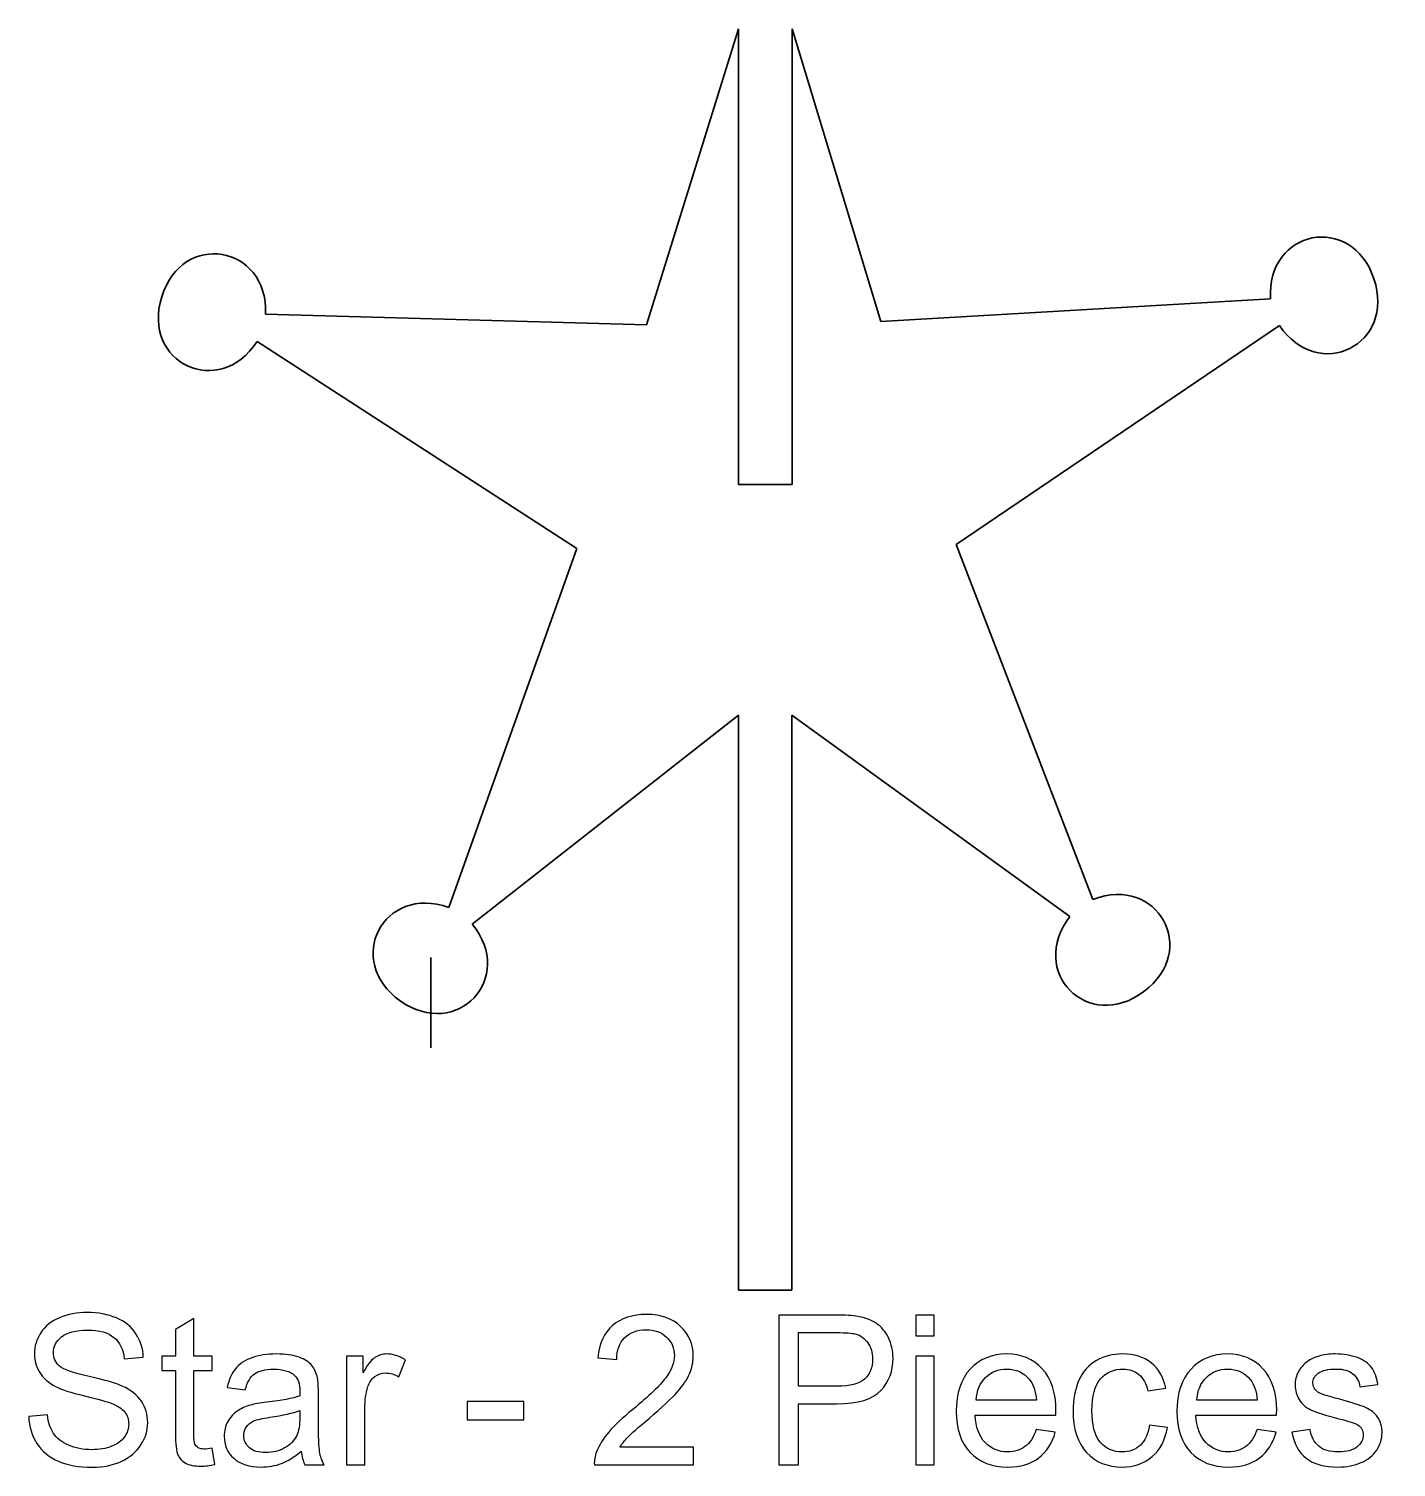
# Model space of a CAD drawing. Header units: centimetres. Extents: x -208 to 206, y -104 to 104.
# Drawn here: x 176.68 to 187.02, y 51.87 to 62.75 of the extents above; entities that cross this region are included whole.
import ezdxf

# ---------------------------------------------------------------- set-up
doc = ezdxf.new("R2010")
doc.units = ezdxf.units.CM
doc.header["$MEASUREMENT"] = 0
doc.layers.add('#Layer 1', color=7, linetype='Continuous')

msp = doc.modelspace()

# ---------------------------------------------------------------- linework, layer by layer
at = {"layer": '#Layer 1', "lineweight": 35}
for points in [[(182.0497, 62.74852), (182.0497, 62.74852), (181.35329, 60.50986), (181.35329, 60.50986)], [(182.0497, 62.74852), (182.0497, 62.74852), (182.0497, 59.30116), (182.0497, 59.30116)], [(182.45559, 62.74852), (182.45559, 62.74852), (182.45559, 59.30116), (182.45559, 59.30116)], [(182.45559, 62.74852), (182.45559, 62.74852), (183.12468, 60.53607), (183.12468, 60.53607)], [(186.07118, 60.70631), (186.07118, 60.70631), (183.12468, 60.53607), (183.12468, 60.53607)], [(178.47422, 60.5914), (178.47422, 60.5914), (181.35329, 60.50986), (181.35329, 60.50986)], [(186.13972, 60.50426), (186.13972, 60.50426), (183.6961, 58.8489), (183.6961, 58.8489)], [(178.4097, 60.38397), (178.4097, 60.38397), (180.82644, 58.81732), (180.82644, 58.81732)], [(182.45559, 59.30116), (182.45559, 59.30116), (182.0497, 59.30116), (182.0497, 59.30116)], [(184.72874, 56.16493), (184.72874, 56.16493), (183.6961, 58.8489), (183.6961, 58.8489)], [(179.85943, 56.10423), (179.85943, 56.10423), (180.82644, 58.81732), (180.82644, 58.81732)], [(180.03662, 55.97901), (180.03662, 55.97901), (182.0497, 57.55799), (182.0497, 57.55799)], [(182.0497, 57.55799), (182.0497, 57.55799), (182.0497, 53.20903), (182.0497, 53.20903)], [(182.45178, 53.20903), (182.45178, 53.20903), (182.45178, 57.55799), (182.45178, 57.55799)], [(184.5547, 56.03501), (184.5547, 56.03501), (182.45178, 57.55799), (182.45178, 57.55799)], [(179.72436, 55.72589), (179.72436, 55.72589), (179.72436, 55.04224), (179.72436, 55.04224)], [(182.0497, 53.20903), (182.0497, 53.20903), (182.45178, 53.20903), (182.45178, 53.20903)]]:
    msp.add_open_spline(points, degree=3, dxfattribs=at)
for points in [[(186.13972, 60.50426), (186.43473, 60.06858), (187.02183, 60.36023), (186.85294, 60.85863), (186.85294, 60.85863), (186.68426, 61.35703), (186.04071, 61.23181), (186.07118, 60.70631)], [(178.47422, 60.5914), (178.48922, 61.11712), (177.845, 61.22442), (177.68887, 60.72221), (177.68887, 60.72221), (177.53252, 60.22), (178.12366, 59.94292), (178.4097, 60.38397)], [(184.5547, 56.03501), (184.2337, 55.6186), (184.69178, 55.15312), (185.11335, 55.46762), (185.11335, 55.46762), (185.53492, 55.78189), (185.21953, 56.35376), (184.72874, 56.16493)], [(179.85943, 56.10423), (179.36394, 56.28096), (179.06289, 55.70148), (179.4923, 55.39773), (179.4923, 55.39773), (179.92148, 55.09399), (180.36791, 55.57044), (180.03662, 55.97901)]]:
    msp.add_open_spline(points, degree=3, knots=[0, 0, 0, 0, 0.33333333, 0.33333333, 0.33333333, 0.33333333, 1, 1, 1, 1], dxfattribs=at)
at = {"layer": '#Layer 1', "color": 8}
for points, knots in [([(176.68355, 52.25372), (176.68355, 52.25372), (176.8242, 52.26637), (176.8242, 52.26637), (176.8242, 52.26637), (176.83079, 52.20947), (176.84633, 52.16286), (176.87082, 52.12624), (176.87082, 52.12624), (176.89532, 52.0899), (176.93325, 52.0604), (176.98461, 52.03775), (176.98461, 52.03775), (177.03597, 52.01536), (177.09391, 52.00403), (177.15818, 52.00403), (177.15818, 52.00403), (177.21533, 52.00403), (177.26564, 52.01246), (177.30936, 52.02958), (177.30936, 52.02958), (177.35308, 52.0467), (177.38548, 52.07014), (177.40681, 52.09991), (177.40681, 52.09991), (177.42815, 52.12967), (177.43895, 52.16207), (177.43895, 52.19683), (177.43895, 52.19683), (177.43895, 52.23213), (177.42868, 52.26294), (177.40813, 52.28954), (177.40813, 52.28954), (177.38759, 52.31588), (177.35361, 52.33801), (177.3062, 52.35618), (177.3062, 52.35618), (177.27591, 52.36777), (177.20875, 52.38621), (177.10471, 52.41123), (177.10471, 52.41123), (177.00067, 52.43625), (176.92798, 52.45969), (176.88636, 52.48182), (176.88636, 52.48182), (176.83237, 52.51026), (176.79233, 52.54556), (176.76599, 52.58743), (176.76599, 52.58743), (176.73939, 52.62931), (176.72622, 52.67646), (176.72622, 52.72835), (176.72622, 52.72835), (176.72622, 52.78576), (176.74255, 52.83923), (176.77495, 52.88875), (176.77495, 52.88875), (176.80735, 52.93853), (176.85449, 52.97619), (176.91692, 53.00201), (176.91692, 53.00201), (176.97907, 53.02782), (177.04835, 53.04072), (177.12446, 53.04072), (177.12446, 53.04072), (177.20822, 53.04072), (177.28223, 53.02729), (177.34624, 53.00016), (177.34624, 53.00016), (177.41024, 52.9733), (177.45949, 52.93352), (177.494, 52.88085), (177.494, 52.88085), (177.5285, 52.82843), (177.54694, 52.76891), (177.54957, 52.70253), (177.54957, 52.70253), (177.54957, 52.70253), (177.40576, 52.69147), (177.40576, 52.69147), (177.40576, 52.69147), (177.39812, 52.76285), (177.37205, 52.81684), (177.32754, 52.85319), (177.32754, 52.85319), (177.28302, 52.8898), (177.21718, 52.90798), (177.13026, 52.90798), (177.13026, 52.90798), (177.03965, 52.90798), (176.97354, 52.89138), (176.93219, 52.8582), (176.93219, 52.8582), (176.89084, 52.82501), (176.87003, 52.78497), (176.87003, 52.73809), (176.87003, 52.73809), (176.87003, 52.69753), (176.88478, 52.66408), (176.91402, 52.63774), (176.91402, 52.63774), (176.94299, 52.61167), (177.01806, 52.58454), (177.13974, 52.55715), (177.13974, 52.55715), (177.26143, 52.52949), (177.34492, 52.50552), (177.39022, 52.48498), (177.39022, 52.48498), (177.4558, 52.45469), (177.50453, 52.4165), (177.53587, 52.36988), (177.53587, 52.36988), (177.56722, 52.32352), (177.58276, 52.27005), (177.58276, 52.20947), (177.58276, 52.20947), (177.58276, 52.14916), (177.56564, 52.09279), (177.53113, 52.03959), (177.53113, 52.03959), (177.49663, 51.98639), (177.44738, 51.94503), (177.38285, 51.91554), (177.38285, 51.91554), (177.31832, 51.88604), (177.24589, 51.87129), (177.16503, 51.87129), (177.16503, 51.87129), (177.06283, 51.87129), (176.97723, 51.8863), (176.90822, 51.91606), (176.90822, 51.91606), (176.83895, 51.94582), (176.78496, 51.9906), (176.74571, 52.05065), (176.74571, 52.05065), (176.70621, 52.11044), (176.68566, 52.17813), (176.68355, 52.25372)], [0, 0, 0, 0, 0.02777778, 0.02777778, 0.02777778, 0.02777778, 0.05555556, 0.05555556, 0.05555556, 0.05555556, 0.08333333, 0.08333333, 0.08333333, 0.08333333, 0.11111111, 0.11111111, 0.11111111, 0.11111111, 0.13888889, 0.13888889, 0.13888889, 0.13888889, 0.16666667, 0.16666667, 0.16666667, 0.16666667, 0.19444444, 0.19444444, 0.19444444, 0.19444444, 0.22222222, 0.22222222, 0.22222222, 0.22222222, 0.25, 0.25, 0.25, 0.25, 0.27777778, 0.27777778, 0.27777778, 0.27777778, 0.30555556, 0.30555556, 0.30555556, 0.30555556, 0.33333333, 0.33333333, 0.33333333, 0.33333333, 0.36111111, 0.36111111, 0.36111111, 0.36111111, 0.38888889, 0.38888889, 0.38888889, 0.38888889, 0.41666667, 0.41666667, 0.41666667, 0.41666667, 0.44444444, 0.44444444, 0.44444444, 0.44444444, 0.47222222, 0.47222222, 0.47222222, 0.47222222, 0.5, 0.5, 0.5, 0.5, 0.52777778, 0.52777778, 0.52777778, 0.52777778, 0.55555556, 0.55555556, 0.55555556, 0.55555556, 0.58333333, 0.58333333, 0.58333333, 0.58333333, 0.61111111, 0.61111111, 0.61111111, 0.61111111, 0.63888889, 0.63888889, 0.63888889, 0.63888889, 0.66666667, 0.66666667, 0.66666667, 0.66666667, 0.69444444, 0.69444444, 0.69444444, 0.69444444, 0.72222222, 0.72222222, 0.72222222, 0.72222222, 0.75, 0.75, 0.75, 0.75, 0.77777778, 0.77777778, 0.77777778, 0.77777778, 0.80555556, 0.80555556, 0.80555556, 0.80555556, 0.83333333, 0.83333333, 0.83333333, 0.83333333, 0.86111111, 0.86111111, 0.86111111, 0.86111111, 0.88888889, 0.88888889, 0.88888889, 0.88888889, 0.91666667, 0.91666667, 0.91666667, 0.91666667, 0.94444444, 0.94444444, 0.94444444, 0.94444444, 1, 1, 1, 1]), ([(178.07107, 52.01431), (178.07107, 52.01431), (178.09004, 51.89157), (178.09004, 51.89157), (178.09004, 51.89157), (178.05105, 51.8834), (178.01602, 51.87919), (177.98547, 51.87919), (177.98547, 51.87919), (177.93516, 51.87919), (177.89618, 51.88709), (177.86826, 51.90316), (177.86826, 51.90316), (177.84061, 51.91922), (177.82112, 51.94003), (177.80979, 51.96611), (177.80979, 51.96611), (177.79847, 51.99218), (177.79294, 52.04697), (177.79294, 52.13046), (177.79294, 52.13046), (177.79294, 52.13046), (177.79294, 52.60297), (177.79294, 52.60297), (177.79294, 52.60297), (177.79294, 52.60297), (177.69022, 52.60297), (177.69022, 52.60297), (177.69022, 52.60297), (177.69022, 52.60297), (177.69022, 52.71044), (177.69022, 52.71044), (177.69022, 52.71044), (177.69022, 52.71044), (177.79294, 52.71044), (177.79294, 52.71044), (177.79294, 52.71044), (177.79294, 52.71044), (177.79294, 52.91324), (177.79294, 52.91324), (177.79294, 52.91324), (177.79294, 52.91324), (177.932, 52.99674), (177.932, 52.99674), (177.932, 52.99674), (177.932, 52.99674), (177.932, 52.71044), (177.932, 52.71044), (177.932, 52.71044), (177.932, 52.71044), (178.07107, 52.71044), (178.07107, 52.71044), (178.07107, 52.71044), (178.07107, 52.71044), (178.07107, 52.60297), (178.07107, 52.60297), (178.07107, 52.60297), (178.07107, 52.60297), (177.932, 52.60297), (177.932, 52.60297), (177.932, 52.60297), (177.932, 52.60297), (177.932, 52.12256), (177.932, 52.12256), (177.932, 52.12256), (177.932, 52.08279), (177.93437, 52.05724), (177.93938, 52.04591), (177.93938, 52.04591), (177.94412, 52.03459), (177.95202, 52.02563), (177.96308, 52.01878), (177.96308, 52.01878), (177.97415, 52.0122), (177.98995, 52.00877), (178.01049, 52.00877), (178.01049, 52.00877), (178.02577, 52.00877), (178.04605, 52.01062), (178.07107, 52.01431)], [0, 0, 0, 0, 0.04761905, 0.04761905, 0.04761905, 0.04761905, 0.0952381, 0.0952381, 0.0952381, 0.0952381, 0.14285714, 0.14285714, 0.14285714, 0.14285714, 0.19047619, 0.19047619, 0.19047619, 0.19047619, 0.23809524, 0.23809524, 0.23809524, 0.23809524, 0.28571429, 0.28571429, 0.28571429, 0.28571429, 0.33333333, 0.33333333, 0.33333333, 0.33333333, 0.38095238, 0.38095238, 0.38095238, 0.38095238, 0.42857143, 0.42857143, 0.42857143, 0.42857143, 0.47619048, 0.47619048, 0.47619048, 0.47619048, 0.52380952, 0.52380952, 0.52380952, 0.52380952, 0.57142857, 0.57142857, 0.57142857, 0.57142857, 0.61904762, 0.61904762, 0.61904762, 0.61904762, 0.66666667, 0.66666667, 0.66666667, 0.66666667, 0.71428571, 0.71428571, 0.71428571, 0.71428571, 0.76190476, 0.76190476, 0.76190476, 0.76190476, 0.80952381, 0.80952381, 0.80952381, 0.80952381, 0.85714286, 0.85714286, 0.85714286, 0.85714286, 0.9047619, 0.9047619, 0.9047619, 0.9047619, 1, 1, 1, 1]), ([(181.70846, 52.023), (181.70846, 52.023), (181.70846, 51.89025), (181.70846, 51.89025), (181.70846, 51.89025), (181.70846, 51.89025), (180.95939, 51.89025), (180.95939, 51.89025), (180.95939, 51.89025), (180.95834, 51.9237), (180.96387, 51.95583), (180.97572, 51.98691), (180.97572, 51.98691), (180.99495, 52.03775), (181.02576, 52.08805), (181.06817, 52.13731), (181.06817, 52.13731), (181.11057, 52.18656), (181.17115, 52.24345), (181.2499, 52.30798), (181.2499, 52.30798), (181.37238, 52.40886), (181.45561, 52.48866), (181.49907, 52.54766), (181.49907, 52.54766), (181.54279, 52.60666), (181.56465, 52.6625), (181.56465, 52.71518), (181.56465, 52.71518), (181.56465, 52.77022), (181.5449, 52.81658), (181.50539, 52.85451), (181.50539, 52.85451), (181.46588, 52.89217), (181.41426, 52.91114), (181.35078, 52.91114), (181.35078, 52.91114), (181.28362, 52.91114), (181.22989, 52.89112), (181.18959, 52.85108), (181.18959, 52.85108), (181.14929, 52.81131), (181.12901, 52.756), (181.12848, 52.68515), (181.12848, 52.68515), (181.12848, 52.68515), (180.98625, 52.69937), (180.98625, 52.69937), (180.98625, 52.69937), (180.996, 52.80578), (181.03287, 52.88691), (181.09661, 52.94274), (181.09661, 52.94274), (181.16062, 52.99858), (181.24622, 53.0265), (181.35394, 53.0265), (181.35394, 53.0265), (181.46246, 53.0265), (181.54859, 52.99647), (181.6118, 52.93616), (181.6118, 52.93616), (181.67527, 52.87584), (181.70688, 52.80104), (181.70688, 52.71202), (181.70688, 52.71202), (181.70688, 52.66671), (181.69766, 52.6222), (181.67896, 52.57848), (181.67896, 52.57848), (181.66052, 52.53449), (181.62971, 52.4884), (181.58678, 52.43994), (181.58678, 52.43994), (181.54358, 52.39174), (181.4722, 52.3251), (181.37264, 52.24082), (181.37264, 52.24082), (181.28915, 52.17076), (181.23542, 52.12335), (181.21171, 52.09833), (181.21171, 52.09833), (181.18801, 52.0733), (181.16852, 52.04828), (181.15298, 52.023), (181.15298, 52.023), (181.15298, 52.023), (181.70846, 52.023), (181.70846, 52.023)], [0, 0, 0, 0, 0.04347826, 0.04347826, 0.04347826, 0.04347826, 0.08695652, 0.08695652, 0.08695652, 0.08695652, 0.13043478, 0.13043478, 0.13043478, 0.13043478, 0.17391304, 0.17391304, 0.17391304, 0.17391304, 0.2173913, 0.2173913, 0.2173913, 0.2173913, 0.26086957, 0.26086957, 0.26086957, 0.26086957, 0.30434783, 0.30434783, 0.30434783, 0.30434783, 0.34782609, 0.34782609, 0.34782609, 0.34782609, 0.39130435, 0.39130435, 0.39130435, 0.39130435, 0.43478261, 0.43478261, 0.43478261, 0.43478261, 0.47826087, 0.47826087, 0.47826087, 0.47826087, 0.52173913, 0.52173913, 0.52173913, 0.52173913, 0.56521739, 0.56521739, 0.56521739, 0.56521739, 0.60869565, 0.60869565, 0.60869565, 0.60869565, 0.65217391, 0.65217391, 0.65217391, 0.65217391, 0.69565217, 0.69565217, 0.69565217, 0.69565217, 0.73913043, 0.73913043, 0.73913043, 0.73913043, 0.7826087, 0.7826087, 0.7826087, 0.7826087, 0.82608696, 0.82608696, 0.82608696, 0.82608696, 0.86956522, 0.86956522, 0.86956522, 0.86956522, 0.91304348, 0.91304348, 0.91304348, 0.91304348, 1, 1, 1, 1]), ([(182.35323, 51.89025), (182.35323, 51.89025), (182.35323, 53.02176), (182.35323, 53.02176), (182.35323, 53.02176), (182.35323, 53.02176), (182.78045, 53.02176), (182.78045, 53.02176), (182.78045, 53.02176), (182.85551, 53.02176), (182.91293, 53.01807), (182.9527, 53.01096), (182.9527, 53.01096), (183.00828, 53.00174), (183.0549, 52.98409), (183.09256, 52.95828), (183.09256, 52.95828), (183.13023, 52.93221), (183.16051, 52.89586), (183.18343, 52.84924), (183.18343, 52.84924), (183.20634, 52.80262), (183.21767, 52.75126), (183.21767, 52.69516), (183.21767, 52.69516), (183.21767, 52.59929), (183.18712, 52.5179), (183.12575, 52.45153), (183.12575, 52.45153), (183.06464, 52.38489), (182.95376, 52.3517), (182.79362, 52.3517), (182.79362, 52.3517), (182.79362, 52.3517), (182.50337, 52.3517), (182.50337, 52.3517), (182.50337, 52.3517), (182.50337, 52.3517), (182.50337, 51.89025), (182.50337, 51.89025), (182.50337, 51.89025), (182.50337, 51.89025), (182.35323, 51.89025), (182.35323, 51.89025)], [0, 0, 0, 0, 0.08333333, 0.08333333, 0.08333333, 0.08333333, 0.16666667, 0.16666667, 0.16666667, 0.16666667, 0.25, 0.25, 0.25, 0.25, 0.33333333, 0.33333333, 0.33333333, 0.33333333, 0.41666667, 0.41666667, 0.41666667, 0.41666667, 0.5, 0.5, 0.5, 0.5, 0.58333333, 0.58333333, 0.58333333, 0.58333333, 0.66666667, 0.66666667, 0.66666667, 0.66666667, 0.75, 0.75, 0.75, 0.75, 0.83333333, 0.83333333, 0.83333333, 0.83333333, 1, 1, 1, 1]), ([(183.38992, 52.86373), (183.38992, 52.86373), (183.38992, 53.02176), (183.38992, 53.02176), (183.38992, 53.02176), (183.38992, 53.02176), (183.52899, 53.02176), (183.52899, 53.02176), (183.52899, 53.02176), (183.52899, 53.02176), (183.52899, 52.86373), (183.52899, 52.86373), (183.52899, 52.86373), (183.52899, 52.86373), (183.38992, 52.86373), (183.38992, 52.86373)], [0, 0, 0, 0, 0.2, 0.2, 0.2, 0.2, 0.4, 0.4, 0.4, 0.4, 0.6, 0.6, 0.6, 0.6, 1, 1, 1, 1]), ([(182.50337, 52.48445), (182.50337, 52.48445), (182.79572, 52.48445), (182.79572, 52.48445), (182.79572, 52.48445), (182.89265, 52.48445), (182.96113, 52.50236), (183.00196, 52.53844), (183.00196, 52.53844), (183.04252, 52.57453), (183.0628, 52.6251), (183.0628, 52.69068), (183.0628, 52.69068), (183.0628, 52.73783), (183.05095, 52.77839), (183.02698, 52.8121), (183.02698, 52.8121), (183.00301, 52.84582), (182.9714, 52.8682), (182.93242, 52.879), (182.93242, 52.879), (182.90714, 52.88559), (182.86052, 52.88901), (182.79283, 52.88901), (182.79283, 52.88901), (182.79283, 52.88901), (182.50337, 52.88901), (182.50337, 52.88901), (182.50337, 52.88901), (182.50337, 52.88901), (182.50337, 52.48445), (182.50337, 52.48445)], [0, 0, 0, 0, 0.11111111, 0.11111111, 0.11111111, 0.11111111, 0.22222222, 0.22222222, 0.22222222, 0.22222222, 0.33333333, 0.33333333, 0.33333333, 0.33333333, 0.44444444, 0.44444444, 0.44444444, 0.44444444, 0.55555556, 0.55555556, 0.55555556, 0.55555556, 0.66666667, 0.66666667, 0.66666667, 0.66666667, 0.77777778, 0.77777778, 0.77777778, 0.77777778, 1, 1, 1, 1]), ([(178.74403, 51.99297), (178.69241, 51.94899), (178.64263, 51.91817), (178.59495, 51.9), (178.59495, 51.9), (178.54728, 51.88182), (178.49618, 51.87287), (178.4414, 51.87287), (178.4414, 51.87287), (178.35132, 51.87287), (178.28205, 51.89473), (178.23359, 51.93871), (178.23359, 51.93871), (178.18512, 51.98244), (178.16089, 52.03854), (178.16089, 52.10675), (178.16089, 52.10675), (178.16089, 52.14679), (178.17011, 52.1834), (178.18828, 52.21659), (178.18828, 52.21659), (178.20672, 52.24977), (178.23069, 52.27611), (178.26019, 52.29613), (178.26019, 52.29613), (178.28995, 52.31615), (178.32314, 52.33142), (178.36028, 52.34169), (178.36028, 52.34169), (178.38767, 52.34881), (178.42902, 52.35565), (178.48407, 52.3625), (178.48407, 52.3625), (178.59627, 52.37567), (178.67924, 52.39174), (178.73218, 52.41018), (178.73218, 52.41018), (178.7327, 52.42914), (178.73297, 52.44125), (178.73297, 52.44626), (178.73297, 52.44626), (178.73297, 52.50262), (178.7198, 52.5424), (178.69346, 52.56557), (178.69346, 52.56557), (178.6579, 52.59692), (178.60496, 52.61246), (178.5349, 52.61246), (178.5349, 52.61246), (178.46932, 52.61246), (178.42085, 52.60087), (178.38977, 52.57795), (178.38977, 52.57795), (178.35843, 52.55504), (178.33552, 52.51448), (178.3205, 52.456), (178.3205, 52.456), (178.3205, 52.456), (178.1846, 52.47497), (178.1846, 52.47497), (178.1846, 52.47497), (178.19698, 52.53318), (178.21726, 52.58032), (178.2457, 52.61614), (178.2457, 52.61614), (178.27415, 52.65196), (178.31524, 52.67936), (178.36897, 52.69885), (178.36897, 52.69885), (178.42243, 52.71807), (178.48486, 52.72782), (178.55544, 52.72782), (178.55544, 52.72782), (178.62551, 52.72782), (178.68266, 52.71965), (178.72665, 52.70306), (178.72665, 52.70306), (178.77037, 52.68647), (178.80276, 52.66592), (178.82331, 52.6409), (178.82331, 52.6409), (178.84385, 52.61588), (178.85834, 52.58427), (178.86677, 52.54608), (178.86677, 52.54608), (178.87125, 52.52238), (178.87362, 52.47971), (178.87362, 52.41834), (178.87362, 52.41834), (178.87362, 52.41834), (178.87362, 52.23397), (178.87362, 52.23397), (178.87362, 52.23397), (178.87362, 52.10517), (178.87651, 52.02379), (178.88231, 51.98928), (178.88231, 51.98928), (178.88784, 51.95478), (178.89943, 51.92186), (178.91628, 51.89025), (178.91628, 51.89025), (178.91628, 51.89025), (178.7709, 51.89025), (178.7709, 51.89025), (178.7709, 51.89025), (178.75694, 51.91949), (178.74798, 51.95373), (178.74403, 51.99297)], [0, 0, 0, 0, 0.03571429, 0.03571429, 0.03571429, 0.03571429, 0.07142857, 0.07142857, 0.07142857, 0.07142857, 0.10714286, 0.10714286, 0.10714286, 0.10714286, 0.14285714, 0.14285714, 0.14285714, 0.14285714, 0.17857143, 0.17857143, 0.17857143, 0.17857143, 0.21428571, 0.21428571, 0.21428571, 0.21428571, 0.25, 0.25, 0.25, 0.25, 0.28571429, 0.28571429, 0.28571429, 0.28571429, 0.32142857, 0.32142857, 0.32142857, 0.32142857, 0.35714286, 0.35714286, 0.35714286, 0.35714286, 0.39285714, 0.39285714, 0.39285714, 0.39285714, 0.42857143, 0.42857143, 0.42857143, 0.42857143, 0.46428571, 0.46428571, 0.46428571, 0.46428571, 0.5, 0.5, 0.5, 0.5, 0.53571429, 0.53571429, 0.53571429, 0.53571429, 0.57142857, 0.57142857, 0.57142857, 0.57142857, 0.60714286, 0.60714286, 0.60714286, 0.60714286, 0.64285714, 0.64285714, 0.64285714, 0.64285714, 0.67857143, 0.67857143, 0.67857143, 0.67857143, 0.71428571, 0.71428571, 0.71428571, 0.71428571, 0.75, 0.75, 0.75, 0.75, 0.78571429, 0.78571429, 0.78571429, 0.78571429, 0.82142857, 0.82142857, 0.82142857, 0.82142857, 0.85714286, 0.85714286, 0.85714286, 0.85714286, 0.89285714, 0.89285714, 0.89285714, 0.89285714, 0.92857143, 0.92857143, 0.92857143, 0.92857143, 1, 1, 1, 1]), ([(179.08564, 51.89025), (179.08564, 51.89025), (179.08564, 52.71044), (179.08564, 52.71044), (179.08564, 52.71044), (179.08564, 52.71044), (179.21049, 52.71044), (179.21049, 52.71044), (179.21049, 52.71044), (179.21049, 52.71044), (179.21049, 52.5848), (179.21049, 52.5848), (179.21049, 52.5848), (179.24236, 52.64301), (179.27186, 52.68146), (179.29898, 52.6999), (179.29898, 52.6999), (179.32611, 52.7186), (179.35588, 52.72782), (179.38827, 52.72782), (179.38827, 52.72782), (179.43515, 52.72782), (179.48283, 52.71307), (179.53129, 52.68383), (179.53129, 52.68383), (179.53129, 52.68383), (179.48177, 52.55556), (179.48177, 52.55556), (179.48177, 52.55556), (179.44806, 52.57453), (179.41435, 52.58401), (179.38063, 52.58401), (179.38063, 52.58401), (179.35034, 52.58401), (179.32322, 52.57479), (179.29925, 52.55662), (179.29925, 52.55662), (179.27528, 52.53844), (179.25816, 52.51316), (179.24789, 52.48076), (179.24789, 52.48076), (179.23235, 52.43151), (179.22471, 52.37752), (179.22471, 52.31878), (179.22471, 52.31878), (179.22471, 52.31878), (179.22471, 51.89025), (179.22471, 51.89025), (179.22471, 51.89025), (179.22471, 51.89025), (179.08564, 51.89025), (179.08564, 51.89025)], [0, 0, 0, 0, 0.07142857, 0.07142857, 0.07142857, 0.07142857, 0.14285714, 0.14285714, 0.14285714, 0.14285714, 0.21428571, 0.21428571, 0.21428571, 0.21428571, 0.28571429, 0.28571429, 0.28571429, 0.28571429, 0.35714286, 0.35714286, 0.35714286, 0.35714286, 0.42857143, 0.42857143, 0.42857143, 0.42857143, 0.5, 0.5, 0.5, 0.5, 0.57142857, 0.57142857, 0.57142857, 0.57142857, 0.64285714, 0.64285714, 0.64285714, 0.64285714, 0.71428571, 0.71428571, 0.71428571, 0.71428571, 0.78571429, 0.78571429, 0.78571429, 0.78571429, 0.85714286, 0.85714286, 0.85714286, 0.85714286, 1, 1, 1, 1]), ([(183.38992, 51.89025), (183.38992, 51.89025), (183.38992, 52.71044), (183.38992, 52.71044), (183.38992, 52.71044), (183.38992, 52.71044), (183.52899, 52.71044), (183.52899, 52.71044), (183.52899, 52.71044), (183.52899, 52.71044), (183.52899, 51.89025), (183.52899, 51.89025), (183.52899, 51.89025), (183.52899, 51.89025), (183.38992, 51.89025), (183.38992, 51.89025)], [0, 0, 0, 0, 0.2, 0.2, 0.2, 0.2, 0.4, 0.4, 0.4, 0.4, 0.6, 0.6, 0.6, 0.6, 1, 1, 1, 1]), ([(184.30044, 52.15574), (184.30044, 52.15574), (184.44425, 52.13678), (184.44425, 52.13678), (184.44425, 52.13678), (184.42187, 52.05329), (184.37999, 51.98823), (184.31888, 51.94214), (184.31888, 51.94214), (184.25778, 51.89604), (184.17981, 51.87287), (184.08473, 51.87287), (184.08473, 51.87287), (183.96515, 51.87287), (183.87033, 51.90974), (183.80027, 51.98349), (183.80027, 51.98349), (183.73021, 52.05697), (183.69518, 52.16048), (183.69518, 52.2935), (183.69518, 52.2935), (183.69518, 52.43098), (183.73048, 52.53792), (183.80133, 52.61377), (183.80133, 52.61377), (183.87218, 52.68989), (183.9641, 52.72782), (184.07709, 52.72782), (184.07709, 52.72782), (184.1864, 52.72782), (184.27569, 52.69068), (184.34496, 52.61614), (184.34496, 52.61614), (184.41423, 52.54161), (184.44899, 52.43678), (184.44899, 52.30166), (184.44899, 52.30166), (184.44899, 52.2935), (184.44873, 52.28112), (184.4482, 52.26479), (184.4482, 52.26479), (184.4482, 52.26479), (183.83741, 52.26479), (183.83741, 52.26479), (183.83741, 52.26479), (183.84268, 52.17497), (183.86796, 52.10596), (183.91379, 52.05829), (183.91379, 52.05829), (183.95936, 52.01062), (184.01651, 51.98665), (184.08473, 51.98665), (184.08473, 51.98665), (184.13556, 51.98665), (184.17902, 52.00008), (184.21484, 52.02695), (184.21484, 52.02695), (184.25093, 52.05381), (184.27937, 52.09675), (184.30044, 52.15574)], [0, 0, 0, 0, 0.0625, 0.0625, 0.0625, 0.0625, 0.125, 0.125, 0.125, 0.125, 0.1875, 0.1875, 0.1875, 0.1875, 0.25, 0.25, 0.25, 0.25, 0.3125, 0.3125, 0.3125, 0.3125, 0.375, 0.375, 0.375, 0.375, 0.4375, 0.4375, 0.4375, 0.4375, 0.5, 0.5, 0.5, 0.5, 0.5625, 0.5625, 0.5625, 0.5625, 0.625, 0.625, 0.625, 0.625, 0.6875, 0.6875, 0.6875, 0.6875, 0.75, 0.75, 0.75, 0.75, 0.8125, 0.8125, 0.8125, 0.8125, 0.875, 0.875, 0.875, 0.875, 1, 1, 1, 1]), ([(185.15566, 52.19051), (185.15566, 52.19051), (185.29157, 52.17155), (185.29157, 52.17155), (185.29157, 52.17155), (185.27655, 52.07804), (185.23863, 52.00509), (185.17726, 51.95215), (185.17726, 51.95215), (185.11589, 51.89921), (185.0403, 51.87287), (184.95101, 51.87287), (184.95101, 51.87287), (184.83907, 51.87287), (184.74899, 51.90948), (184.68104, 51.9827), (184.68104, 51.9827), (184.61282, 52.05592), (184.57884, 52.16075), (184.57884, 52.29718), (184.57884, 52.29718), (184.57884, 52.38568), (184.59359, 52.46285), (184.62283, 52.52923), (184.62283, 52.52923), (184.65206, 52.59534), (184.69658, 52.64512), (184.75663, 52.67804), (184.75663, 52.67804), (184.81642, 52.71123), (184.88147, 52.72782), (184.95206, 52.72782), (184.95206, 52.72782), (185.04082, 52.72782), (185.11378, 52.70543), (185.17015, 52.66039), (185.17015, 52.66039), (185.22677, 52.61535), (185.26312, 52.55135), (185.27892, 52.46865), (185.27892, 52.46865), (185.27892, 52.46865), (185.1446, 52.4481), (185.1446, 52.4481), (185.1446, 52.4481), (185.13169, 52.50315), (185.10904, 52.5445), (185.07612, 52.57242), (185.07612, 52.57242), (185.04346, 52.60008), (185.00395, 52.61404), (184.95759, 52.61404), (184.95759, 52.61404), (184.88753, 52.61404), (184.83064, 52.58901), (184.78665, 52.53897), (184.78665, 52.53897), (184.74293, 52.48866), (184.72107, 52.40965), (184.72107, 52.30113), (184.72107, 52.30113), (184.72107, 52.19104), (184.74214, 52.11123), (184.78428, 52.06145), (184.78428, 52.06145), (184.82669, 52.01167), (184.88174, 51.98665), (184.94943, 51.98665), (184.94943, 51.98665), (185.00421, 51.98665), (185.04978, 52.00324), (185.08613, 52.03669), (185.08613, 52.03669), (185.12274, 52.06988), (185.14591, 52.12124), (185.15566, 52.19051)], [0, 0, 0, 0, 0.05, 0.05, 0.05, 0.05, 0.1, 0.1, 0.1, 0.1, 0.15, 0.15, 0.15, 0.15, 0.2, 0.2, 0.2, 0.2, 0.25, 0.25, 0.25, 0.25, 0.3, 0.3, 0.3, 0.3, 0.35, 0.35, 0.35, 0.35, 0.4, 0.4, 0.4, 0.4, 0.45, 0.45, 0.45, 0.45, 0.5, 0.5, 0.5, 0.5, 0.55, 0.55, 0.55, 0.55, 0.6, 0.6, 0.6, 0.6, 0.65, 0.65, 0.65, 0.65, 0.7, 0.7, 0.7, 0.7, 0.75, 0.75, 0.75, 0.75, 0.8, 0.8, 0.8, 0.8, 0.85, 0.85, 0.85, 0.85, 0.9, 0.9, 0.9, 0.9, 1, 1, 1, 1]), ([(185.96952, 52.15574), (185.96952, 52.15574), (186.11333, 52.13678), (186.11333, 52.13678), (186.11333, 52.13678), (186.09095, 52.05329), (186.04907, 51.98823), (185.98796, 51.94214), (185.98796, 51.94214), (185.92686, 51.89604), (185.84889, 51.87287), (185.75381, 51.87287), (185.75381, 51.87287), (185.63423, 51.87287), (185.53941, 51.90974), (185.46935, 51.98349), (185.46935, 51.98349), (185.39929, 52.05697), (185.36426, 52.16048), (185.36426, 52.2935), (185.36426, 52.2935), (185.36426, 52.43098), (185.39956, 52.53792), (185.47041, 52.61377), (185.47041, 52.61377), (185.54126, 52.68989), (185.63318, 52.72782), (185.74617, 52.72782), (185.74617, 52.72782), (185.85548, 52.72782), (185.94477, 52.69068), (186.01404, 52.61614), (186.01404, 52.61614), (186.08331, 52.54161), (186.11807, 52.43678), (186.11807, 52.30166), (186.11807, 52.30166), (186.11807, 52.2935), (186.11781, 52.28112), (186.11728, 52.26479), (186.11728, 52.26479), (186.11728, 52.26479), (185.50649, 52.26479), (185.50649, 52.26479), (185.50649, 52.26479), (185.51176, 52.17497), (185.53704, 52.10596), (185.58287, 52.05829), (185.58287, 52.05829), (185.62844, 52.01062), (185.68559, 51.98665), (185.75381, 51.98665), (185.75381, 51.98665), (185.80464, 51.98665), (185.8481, 52.00008), (185.88392, 52.02695), (185.88392, 52.02695), (185.92001, 52.05381), (185.94845, 52.09675), (185.96952, 52.15574)], [0, 0, 0, 0, 0.0625, 0.0625, 0.0625, 0.0625, 0.125, 0.125, 0.125, 0.125, 0.1875, 0.1875, 0.1875, 0.1875, 0.25, 0.25, 0.25, 0.25, 0.3125, 0.3125, 0.3125, 0.3125, 0.375, 0.375, 0.375, 0.375, 0.4375, 0.4375, 0.4375, 0.4375, 0.5, 0.5, 0.5, 0.5, 0.5625, 0.5625, 0.5625, 0.5625, 0.625, 0.625, 0.625, 0.625, 0.6875, 0.6875, 0.6875, 0.6875, 0.75, 0.75, 0.75, 0.75, 0.8125, 0.8125, 0.8125, 0.8125, 0.875, 0.875, 0.875, 0.875, 1, 1, 1, 1]), ([(186.2337, 52.1352), (186.2337, 52.1352), (186.37119, 52.15732), (186.37119, 52.15732), (186.37119, 52.15732), (186.37883, 52.10228), (186.40042, 52.06013), (186.43572, 52.03064), (186.43572, 52.03064), (186.47101, 52.0014), (186.52053, 51.98665), (186.58374, 51.98665), (186.58374, 51.98665), (186.64774, 51.98665), (186.69515, 51.99956), (186.72623, 52.02563), (186.72623, 52.02563), (186.75705, 52.05144), (186.77259, 52.082), (186.77259, 52.11703), (186.77259, 52.11703), (186.77259, 52.14837), (186.75863, 52.17313), (186.73097, 52.19104), (186.73097, 52.19104), (186.71148, 52.20342), (186.66407, 52.21896), (186.58875, 52.23818), (186.58875, 52.23818), (186.48708, 52.26373), (186.41675, 52.28586), (186.37725, 52.30456), (186.37725, 52.30456), (186.338, 52.32352), (186.30824, 52.34933), (186.28796, 52.38252), (186.28796, 52.38252), (186.26768, 52.41544), (186.2574, 52.45205), (186.2574, 52.49209), (186.2574, 52.49209), (186.2574, 52.5287), (186.26583, 52.56241), (186.28243, 52.59349), (186.28243, 52.59349), (186.29928, 52.62457), (186.32193, 52.65038), (186.35064, 52.67093), (186.35064, 52.67093), (186.37224, 52.68673), (186.40174, 52.70016), (186.43888, 52.71123), (186.43888, 52.71123), (186.47628, 52.72229), (186.51605, 52.72782), (186.55872, 52.72782), (186.55872, 52.72782), (186.62299, 52.72782), (186.67935, 52.7186), (186.72781, 52.6999), (186.72781, 52.6999), (186.77654, 52.68146), (186.81236, 52.65618), (186.83554, 52.62457), (186.83554, 52.62457), (186.85845, 52.5927), (186.87452, 52.5503), (186.88321, 52.49709), (186.88321, 52.49709), (186.88321, 52.49709), (186.7473, 52.47813), (186.7473, 52.47813), (186.7473, 52.47813), (186.74125, 52.5208), (186.72334, 52.55425), (186.69384, 52.57822), (186.69384, 52.57822), (186.66434, 52.60218), (186.62272, 52.61404), (186.56873, 52.61404), (186.56873, 52.61404), (186.50525, 52.61404), (186.45969, 52.6035), (186.43256, 52.58243), (186.43256, 52.58243), (186.40543, 52.56136), (186.39173, 52.5366), (186.39173, 52.50842), (186.39173, 52.50842), (186.39173, 52.49051), (186.39726, 52.47418), (186.40859, 52.45969), (186.40859, 52.45969), (186.41991, 52.44494), (186.43756, 52.43256), (186.46179, 52.42282), (186.46179, 52.42282), (186.47575, 52.41755), (186.51631, 52.4057), (186.58427, 52.38726), (186.58427, 52.38726), (186.68225, 52.36119), (186.75073, 52.33959), (186.78971, 52.32299), (186.78971, 52.32299), (186.82869, 52.3064), (186.85924, 52.28191), (186.88137, 52.2503), (186.88137, 52.2503), (186.90376, 52.21843), (186.91482, 52.17892), (186.91482, 52.13151), (186.91482, 52.13151), (186.91482, 52.08542), (186.90139, 52.04196), (186.87426, 52.00114), (186.87426, 52.00114), (186.84713, 51.96031), (186.80815, 51.9287), (186.75731, 51.90632), (186.75731, 51.90632), (186.70622, 51.88393), (186.64853, 51.87287), (186.58427, 51.87287), (186.58427, 51.87287), (186.47786, 51.87287), (186.39647, 51.89499), (186.34063, 51.93898), (186.34063, 51.93898), (186.2848, 51.98323), (186.24924, 52.04855), (186.2337, 52.1352)], [0, 0, 0, 0, 0.02941176, 0.02941176, 0.02941176, 0.02941176, 0.05882353, 0.05882353, 0.05882353, 0.05882353, 0.08823529, 0.08823529, 0.08823529, 0.08823529, 0.11764706, 0.11764706, 0.11764706, 0.11764706, 0.14705882, 0.14705882, 0.14705882, 0.14705882, 0.17647059, 0.17647059, 0.17647059, 0.17647059, 0.20588235, 0.20588235, 0.20588235, 0.20588235, 0.23529412, 0.23529412, 0.23529412, 0.23529412, 0.26470588, 0.26470588, 0.26470588, 0.26470588, 0.29411765, 0.29411765, 0.29411765, 0.29411765, 0.32352941, 0.32352941, 0.32352941, 0.32352941, 0.35294118, 0.35294118, 0.35294118, 0.35294118, 0.38235294, 0.38235294, 0.38235294, 0.38235294, 0.41176471, 0.41176471, 0.41176471, 0.41176471, 0.44117647, 0.44117647, 0.44117647, 0.44117647, 0.47058824, 0.47058824, 0.47058824, 0.47058824, 0.5, 0.5, 0.5, 0.5, 0.52941176, 0.52941176, 0.52941176, 0.52941176, 0.55882353, 0.55882353, 0.55882353, 0.55882353, 0.58823529, 0.58823529, 0.58823529, 0.58823529, 0.61764706, 0.61764706, 0.61764706, 0.61764706, 0.64705882, 0.64705882, 0.64705882, 0.64705882, 0.67647059, 0.67647059, 0.67647059, 0.67647059, 0.70588235, 0.70588235, 0.70588235, 0.70588235, 0.73529412, 0.73529412, 0.73529412, 0.73529412, 0.76470588, 0.76470588, 0.76470588, 0.76470588, 0.79411765, 0.79411765, 0.79411765, 0.79411765, 0.82352941, 0.82352941, 0.82352941, 0.82352941, 0.85294118, 0.85294118, 0.85294118, 0.85294118, 0.88235294, 0.88235294, 0.88235294, 0.88235294, 0.91176471, 0.91176471, 0.91176471, 0.91176471, 0.94117647, 0.94117647, 0.94117647, 0.94117647, 1, 1, 1, 1]), ([(183.84531, 52.37857), (183.84531, 52.37857), (184.30202, 52.37857), (184.30202, 52.37857), (184.30202, 52.37857), (184.29597, 52.44758), (184.27832, 52.4992), (184.24961, 52.5337), (184.24961, 52.5337), (184.20563, 52.58717), (184.14821, 52.61404), (184.07788, 52.61404), (184.07788, 52.61404), (184.01414, 52.61404), (183.96068, 52.5927), (183.91722, 52.55003), (183.91722, 52.55003), (183.87402, 52.50736), (183.85005, 52.45021), (183.84531, 52.37857)], [0, 0, 0, 0, 0.16666667, 0.16666667, 0.16666667, 0.16666667, 0.33333333, 0.33333333, 0.33333333, 0.33333333, 0.5, 0.5, 0.5, 0.5, 0.66666667, 0.66666667, 0.66666667, 0.66666667, 1, 1, 1, 1]), ([(185.51439, 52.37857), (185.51439, 52.37857), (185.9711, 52.37857), (185.9711, 52.37857), (185.9711, 52.37857), (185.96505, 52.44758), (185.9474, 52.4992), (185.91869, 52.5337), (185.91869, 52.5337), (185.87471, 52.58717), (185.81729, 52.61404), (185.74696, 52.61404), (185.74696, 52.61404), (185.68322, 52.61404), (185.62976, 52.5927), (185.5863, 52.55003), (185.5863, 52.55003), (185.5431, 52.50736), (185.51913, 52.45021), (185.51439, 52.37857)], [0, 0, 0, 0, 0.16666667, 0.16666667, 0.16666667, 0.16666667, 0.33333333, 0.33333333, 0.33333333, 0.33333333, 0.5, 0.5, 0.5, 0.5, 0.66666667, 0.66666667, 0.66666667, 0.66666667, 1, 1, 1, 1]), ([(179.99723, 52.23002), (179.99723, 52.23002), (179.99723, 52.36909), (179.99723, 52.36909), (179.99723, 52.36909), (179.99723, 52.36909), (180.42708, 52.36909), (180.42708, 52.36909), (180.42708, 52.36909), (180.42708, 52.36909), (180.42708, 52.23002), (180.42708, 52.23002), (180.42708, 52.23002), (180.42708, 52.23002), (179.99723, 52.23002), (179.99723, 52.23002)], [0, 0, 0, 0, 0.2, 0.2, 0.2, 0.2, 0.4, 0.4, 0.4, 0.4, 0.6, 0.6, 0.6, 0.6, 1, 1, 1, 1]), ([(178.73297, 52.30113), (178.6824, 52.28059), (178.60654, 52.26321), (178.5054, 52.24898), (178.5054, 52.24898), (178.44798, 52.24082), (178.40742, 52.2316), (178.38372, 52.22133), (178.38372, 52.22133), (178.36001, 52.21105), (178.34184, 52.19604), (178.32893, 52.17655), (178.32893, 52.17655), (178.31603, 52.1568), (178.30944, 52.13494), (178.30944, 52.1107), (178.30944, 52.1107), (178.30944, 52.07409), (178.3234, 52.04328), (178.35158, 52.01878), (178.35158, 52.01878), (178.37977, 51.99429), (178.42085, 51.98191), (178.47485, 51.98191), (178.47485, 51.98191), (178.52832, 51.98191), (178.57599, 51.9935), (178.61787, 52.01694), (178.61787, 52.01694), (178.65948, 52.04012), (178.6903, 52.07199), (178.70979, 52.11228), (178.70979, 52.11228), (178.7248, 52.14363), (178.73218, 52.18972), (178.73218, 52.25056), (178.73218, 52.25056), (178.73218, 52.25056), (178.73297, 52.30113), (178.73297, 52.30113)], [0, 0, 0, 0, 0.09090909, 0.09090909, 0.09090909, 0.09090909, 0.18181818, 0.18181818, 0.18181818, 0.18181818, 0.27272727, 0.27272727, 0.27272727, 0.27272727, 0.36363636, 0.36363636, 0.36363636, 0.36363636, 0.45454545, 0.45454545, 0.45454545, 0.45454545, 0.54545455, 0.54545455, 0.54545455, 0.54545455, 0.63636364, 0.63636364, 0.63636364, 0.63636364, 0.72727273, 0.72727273, 0.72727273, 0.72727273, 0.81818182, 0.81818182, 0.81818182, 0.81818182, 1, 1, 1, 1])]:
    msp.add_open_spline(points, degree=3, knots=knots, dxfattribs=at)

doc.saveas('drawing.dxf')
